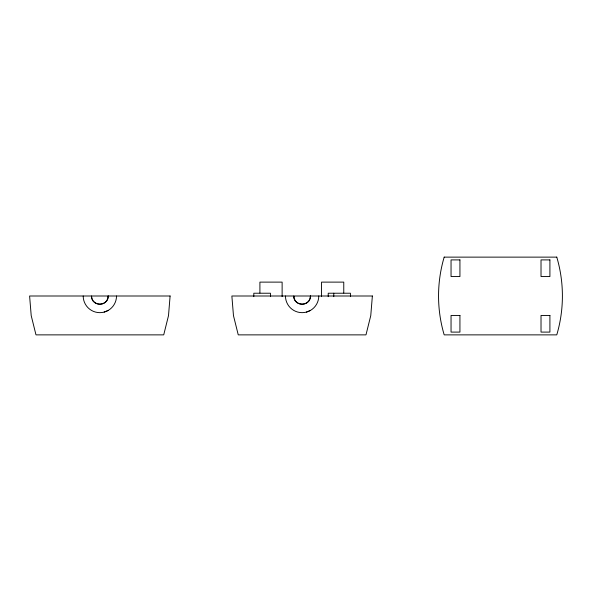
<?xml version="1.0" encoding="UTF-8"?>
<svg xmlns="http://www.w3.org/2000/svg" width="592" height="592" viewBox="0 0 592 592"><rect width="100%" height="100%" fill="white"/><g stroke="black" fill="none" stroke-linecap="round" stroke-linejoin="round"><path stroke-width="0.89" d="M104.162 312.095L108.181 310.43M306.427 312.095L310.445 310.43M444.185 257.128L556.769 257.128M350.434 296.644L350.434 293.225L328.22 293.225L328.22 296.644M343.767 292.996L343.767 282.118L321.552 282.118L321.552 296.622M333.77 293.225L333.77 296.644M282.125 296.622L282.125 282.118L259.91 282.118L259.91 292.996M270.463 296.644L270.463 293.225L253.798 293.225L253.798 296.644M556.769 257.091A137.115 137.115 0 0 1 556.769 334.872L444.185 334.872A137.115 137.115 0 0 1 444.185 257.091M116.513 296A16.657 16.657 0 0 1 99.856 312.657A16.657 16.657 0 0 1 83.191 296M318.777 296A16.657 16.657 0 0 1 302.12 312.657A16.657 16.657 0 0 1 285.455 296M170.104 296L168.505 315.632L163.718 334.872L35.986 334.872L31.206 315.632L29.6 296L170.104 296M372.368 296L370.762 315.632L365.982 334.872L238.25 334.872L233.47 315.632L231.864 296L372.368 296M108.181 296C108.588 306.7 91.116 306.7 91.523 296A8.332 8.332 0 0 0 99.856 304.332A8.332 8.332 0 0 0 108.181 296M310.445 296C310.852 306.7 293.38 306.7 293.787 296A8.332 8.332 0 0 0 302.12 304.332A8.332 8.332 0 0 0 310.445 296M459.932 259.903L451.045 259.903L451.045 276.56L459.932 276.56L459.932 259.903M549.909 259.903L541.021 259.903L541.021 276.56L549.909 276.56L549.909 259.903M459.932 315.44L451.045 315.44L451.045 332.097L459.932 332.097L459.932 315.44M549.909 315.44L541.021 315.44L541.021 332.097L549.909 332.097L549.909 315.44"/></g></svg>
